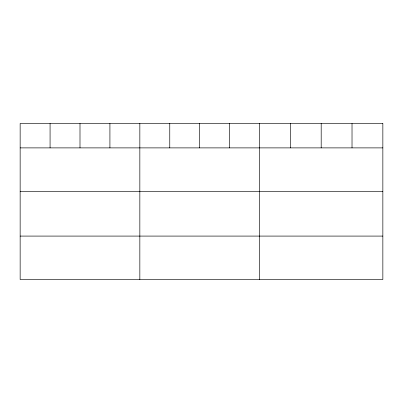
<?xml version="1.0" encoding="UTF-8"?>
<svg xmlns="http://www.w3.org/2000/svg" width="403" height="403" viewBox="0 0 403 403"><rect width="100%" height="100%" fill="white"/><g stroke="black" fill="none" stroke-linecap="round" stroke-linejoin="round"><path stroke-width="0.6" d="M20.15 147.886L382.85 147.886M20.15 191.329L382.85 191.329M20.15 236.087L382.85 236.087M352.021 123.469L352.021 147.886M321.191 123.469L321.191 147.886M290.361 123.469L290.361 147.886M259.532 123.469L259.532 279.531M229.609 123.469L229.609 147.886M199.686 123.469L199.686 147.886M169.764 123.469L169.764 147.886M139.841 123.469L139.841 279.531M109.918 123.469L109.918 147.886M79.996 123.469L79.996 147.886M50.073 123.469L50.073 147.886M382.85 123.469L20.15 123.469L20.15 279.531L382.85 279.531L382.85 123.469"/></g></svg>
